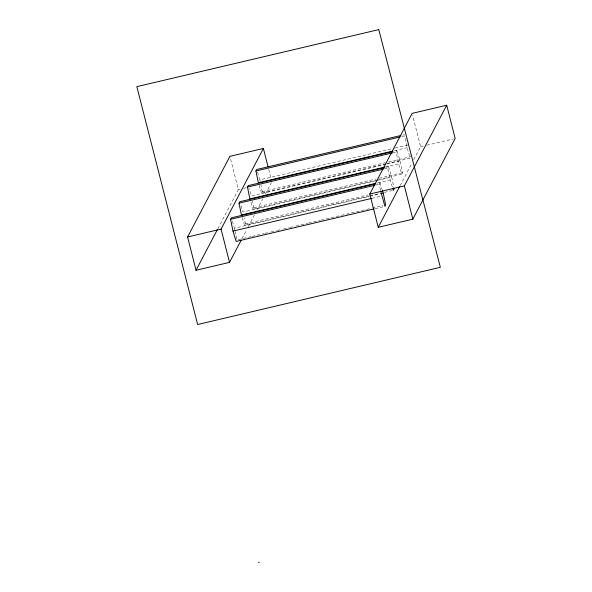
<?xml version="1.0" encoding="UTF-8"?>
<svg xmlns="http://www.w3.org/2000/svg" width="592" height="592" viewBox="0 0 592 592"><rect width="100%" height="100%" fill="white"/><g stroke="black" fill="none" stroke-linecap="round" stroke-linejoin="round"><path stroke-width="0.44" stroke-dasharray="2.96 2.22" d="M217.849 228.727L238.376 189.618L229.918 156.34M369.171 195.982L244.637 225.337L245.406 223.88L244.193 217.974M377.622 179.879L253.087 209.235L253.857 207.77L252.466 201.021M386.073 163.777L261.546 193.133L262.315 191.667L260.924 184.919M241.928 238.754L246.635 229.792M248.344 226.529L254.331 215.125M256.898 210.241L262.885 198.831M265.453 193.947L271.439 182.543M380.493 190.136L379.28 184.238L380.042 182.773L377.356 183.409M392.289 186.828L390.158 179.931L387.723 168.121L388.493 166.655L385.806 167.292M378.517 179.665L401.813 174.174L398.608 163.829L396.181 152.018L396.951 150.553L393.362 151.397M401.813 174.174L402.582 172.709L400.148 160.898L396.951 150.553M400.059 185.77L412.032 162.955M413.741 159.699L420.586 146.661L412.572 115.137M402.715 135.08L404.506 134.658M401.946 136.545L404.632 135.916L407.067 147.726L410.263 158.071L386.968 163.562M257.483 172.102L259.881 179.857L394.265 148.178M395.16 147.963L408.598 144.796M394.524 150.679L407.067 147.726M392.592 152.862L396.181 152.018M238.376 189.618L240.137 189.203M243.667 188.374L246.309 187.753M420.586 146.661L423.243 146.039M426.795 145.203L453.391 138.928M262.315 191.667L385.052 162.733M388.633 161.89L411.033 156.606M385.814 164.28L251.43 195.959L249.025 188.204M386.709 164.065L400.148 160.898M385.17 166.996L398.608 163.829M384.141 168.964L387.723 168.121M253.857 207.77L375.705 179.043M379.287 178.199L402.582 172.709M375.565 180.804L242.972 212.069L240.574 204.307M376.468 180.597L391.697 177.001L394.124 188.811M377.615 182.891L390.158 179.931M375.691 185.081L379.28 184.238M245.406 223.88L368.143 194.938M370.067 195.767L379.916 193.443M384.4 192.393L392.459 190.491M232.39 221.282L234.521 228.172L368.905 196.485M369.8 196.278L379.657 193.954M371.85 198.357L379.916 196.455M251.282 236.585L236.948 239.967L235.209 231.539M252.177 236.378L263.825 233.633M264.72 233.418L270.093 232.153M270.995 231.938L276.368 230.673M277.263 230.466L282.636 229.193M283.538 228.986L288.911 227.72M289.806 227.506L295.179 226.24M296.081 226.026L307.722 223.28M308.617 223.073L320.265 220.328M321.16 220.113L371.332 208.288M372.227 208.073L382.98 205.542M375.047 208.687L383.113 206.793M388.493 166.655L391.697 177.001M380.042 182.773L382.439 190.528M259.141 185.37L261.546 193.133M250.956 202.338L253.087 209.235M242.239 217.582L244.637 225.337M268.746 169.467L270.973 178.222M259.881 179.857L260.228 181.544M234.521 228.172L235.039 230.702"/><path stroke-width="0.89" d="M241.077 240.382L229.526 262.374L196.041 270.27L187.583 236.992L229.918 156.34L263.403 148.444L268.08 166.84M196.041 270.27L217.419 229.541M229.526 262.374L221.068 229.097L263.403 148.444M374.151 208.902L236.178 241.432L232.982 231.095L230.554 219.299L231.324 217.834L375.565 183.831M375.824 183.313L241.44 214.992L239.005 203.182L239.775 201.717L384.016 167.714M384.275 167.203L249.891 198.89L247.456 187.079L248.226 185.614L392.466 151.611M392.733 151.101L258.341 182.787L255.914 170.977L256.676 169.512L400.925 135.501M369.793 194.035L412.128 113.383L446.708 105.228L455.167 138.513L412.831 219.158L378.251 227.313L369.793 194.035L404.373 185.881L446.708 105.228M394.124 188.811L393.354 190.276L392.822 188.552M378.251 227.313L399.63 186.584M255.914 170.977L400.155 136.967M247.456 187.079L392.592 152.862M239.005 203.182L383.246 169.179M230.554 219.299L374.795 185.289M187.583 236.992L221.068 229.097M380.552 193.739L383.239 193.11L385.666 204.906L384.904 206.364L380.663 190.979M232.982 231.095L371.85 198.357M258.46 562.4L259.222 562.222M382.439 190.528L383.239 193.11M404.373 185.881L412.831 219.158M378.784 29.6L136.833 86.647L197.647 324.52L440.352 267.303L378.784 29.6"/></g></svg>
